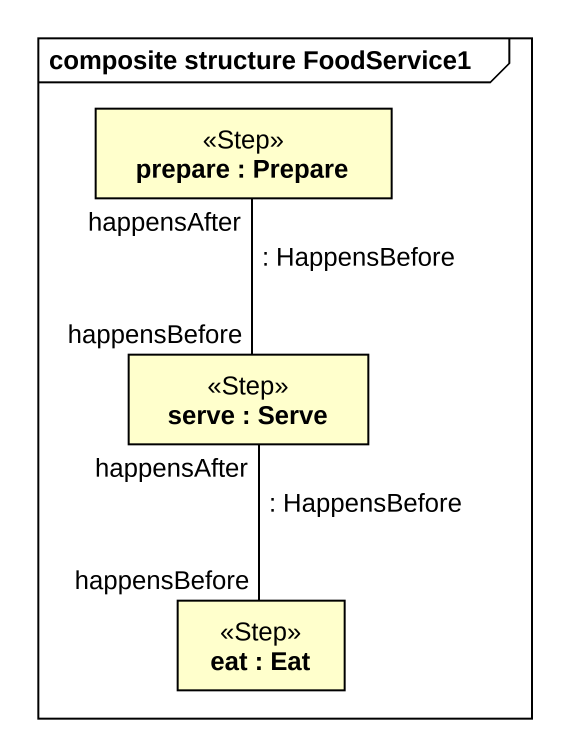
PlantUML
@startuml
mainframe composite structure FoodService1
rectangle "prepare : Prepare" as prepare <<Step>>
rectangle "serve : Serve" as serve <<Step>>
rectangle "eat : Eat" as eat <<Step>>
prepare "happensAfter" -- "happensBefore" serve : : HappensBefore
serve "happensAfter" -- "happensBefore" eat : : HappensBefore
@enduml
